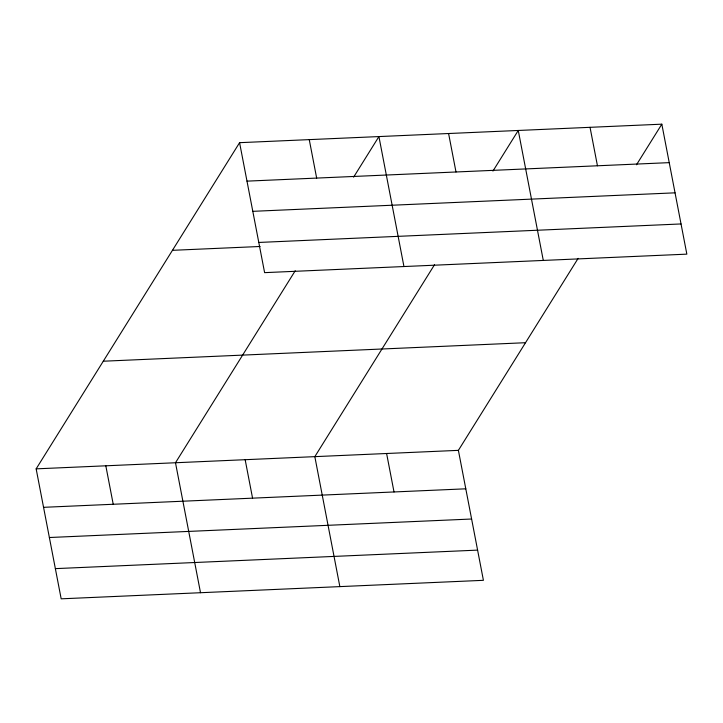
<?xml version="1.0" encoding="UTF-8"?>
<svg xmlns="http://www.w3.org/2000/svg" width="723" height="723" viewBox="0 0 723 723"><rect width="100%" height="100%" fill="white"/><g stroke="black" fill="none" stroke-linecap="round" stroke-linejoin="round"><path stroke-width="1.08" d="M578.138 258.355L458.391 450.357L483.416 580.325L61.175 598.825L36.15 468.856L239.584 142.675L661.825 124.175L686.85 254.144L264.609 272.643L239.584 142.675M295.237 270.754L175.49 462.747L200.515 592.715M353.601 177.171L378.924 136.575L403.949 266.543M434.577 264.645L314.83 456.647L339.855 586.615M492.941 171.071L518.264 130.465L543.289 260.434M636.502 164.772L661.825 124.175M246.995 181.139L669.227 162.639M252.806 211.333L675.047 192.833M258.798 242.449L681.039 223.949M172.454 250.321L260.099 246.48M103.281 361.22L525.522 342.711M36.15 468.856L458.391 450.357M43.561 507.32L465.793 488.811M49.372 537.514L471.604 519.015M55.364 568.63L477.596 550.122M590.04 127.32L597.451 165.784M448.594 133.52L455.996 171.984M386.606 453.502L394.017 491.956M309.254 139.629L316.665 178.084M245.16 459.701L252.562 498.156M105.82 465.802L113.222 504.265"/></g></svg>
